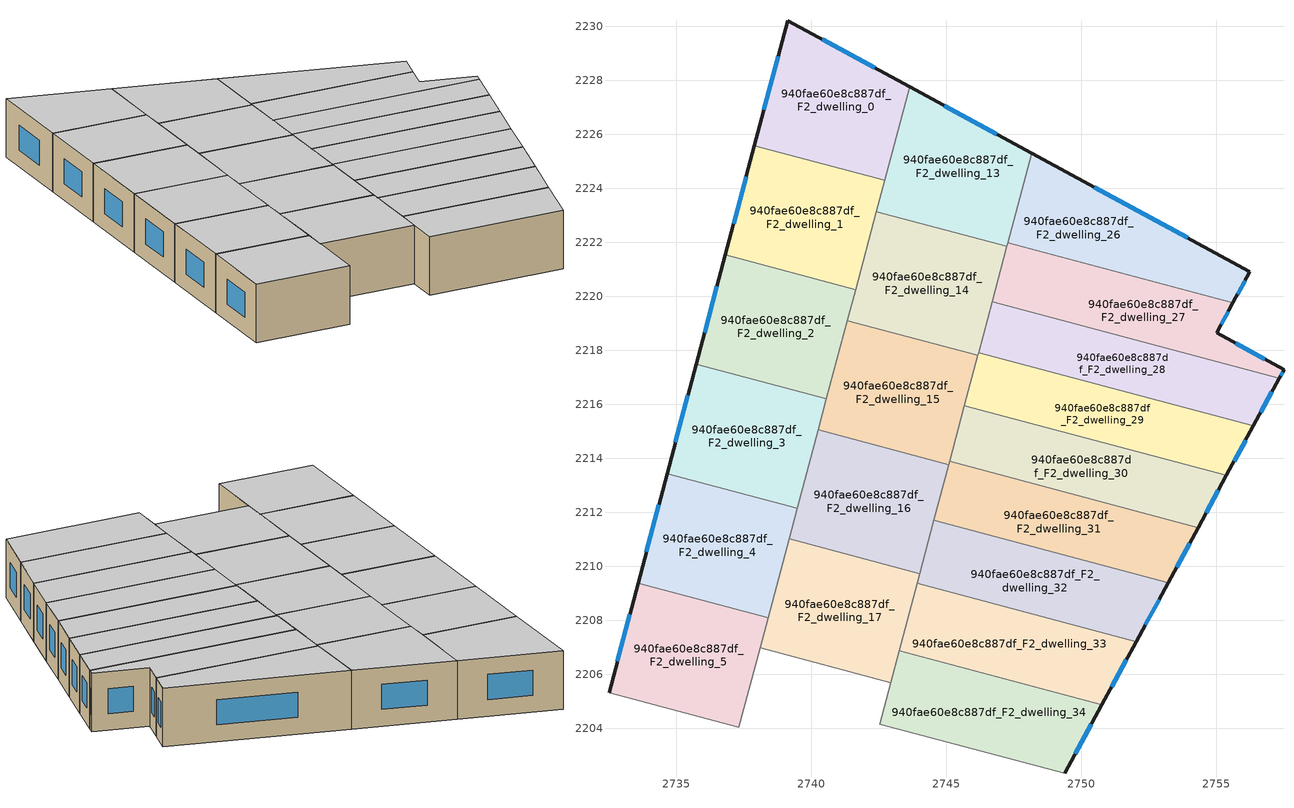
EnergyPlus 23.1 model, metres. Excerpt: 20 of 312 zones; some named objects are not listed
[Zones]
940fae60e8c887df_F2_dwelling_0
 floor to 940fae60e8c887df_F1_dwelling_0 (EU_floor_Construction): 2743.64,2227.75 2742.71,2224.29 2737.89,2225.58 2739.12,2230.21 z6
 wall outside (EU_wall_Construction): 2743.64,2227.75 2739.12,2230.21 2737.89,2225.58 z6:9
 wall to 940fae60e8c887df_F2_dwelling_1 (EU_wall_Construction): 2737.89,2225.58 2742.71,2224.29 z6:9
 wall to 940fae60e8c887df_F2_dwelling_13 (EU_wall_Construction): 2742.71,2224.29 2743.64,2227.75 z6:9
 window (EU_Window_Construction): 2738.76,2228.89 2738.24,2226.9 / 2742.34,2228.46 2740.41,2229.51 z6.86:8.14
 ceiling to 940fae60e8c887df_F3_dwelling_0 (EU_floor_Construction): 2742.71,2224.29 2743.64,2227.75 2739.12,2230.21 2737.89,2225.58 z9
940fae60e8c887df_F2_dwelling_1
 floor to 940fae60e8c887df_F1_dwelling_1 (EU_floor_Construction): 2742.71,2224.29 2741.64,2220.25 2736.81,2221.53 2737.89,2225.58 z6
 wall outside (EU_wall_Construction): 2737.89,2225.58 2736.81,2221.53 z6:9
 wall to 940fae60e8c887df_F2_dwelling_2 (EU_wall_Construction): 2736.81,2221.53 2741.64,2220.25 z6:9
 wall to 940fae60e8c887df_F2_dwelling_14 (EU_wall_Construction): 2741.64,2220.25 2742.4,2223.13 z6:9
 wall to 940fae60e8c887df_F2_dwelling_13 (EU_wall_Construction): 2742.4,2223.13 2742.71,2224.29 z6:9
 window (EU_Window_Construction): 2737.58,2224.42 2737.12,2222.69 z6.86:8.14
 ceiling to 940fae60e8c887df_F3_dwelling_1 (EU_floor_Construction): 2741.64,2220.25 2742.71,2224.29 2737.89,2225.58 2736.81,2221.53 z9
940fae60e8c887df_F2_dwelling_13
 floor to 940fae60e8c887df_F1_dwelling_13 (EU_floor_Construction): 2748.16,2225.3 2747.24,2221.84 2742.4,2223.13 2743.64,2227.75 z6
 wall outside (EU_wall_Construction): 2748.16,2225.3 2743.64,2227.75 z6:9
 wall to 940fae60e8c887df_F2_dwelling_14 (EU_wall_Construction): 2742.4,2223.13 2747.24,2221.84 z6:9
 wall to 940fae60e8c887df_F2_dwelling_26 (EU_wall_Construction): 2747.27,2221.97 2748.16,2225.3 z6:9
 wall to 940fae60e8c887df_F2_dwelling_27 (EU_wall_Construction): 2747.24,2221.84 2747.27,2221.97 z6:9
 window (EU_Window_Construction): 2746.87,2226 2744.93,2227.05 z6.86:8.14
 ceiling to 940fae60e8c887df_F3_dwelling_13 (EU_floor_Construction): 2747.24,2221.84 2748.16,2225.3 2743.64,2227.75 2742.4,2223.13 z9
940fae60e8c887df_F2_dwelling_14
 floor to 940fae60e8c887df_F1_dwelling_14 (EU_floor_Construction): 2747.24,2221.84 2746.16,2217.8 2741.33,2219.09 2742.4,2223.13 z6
 wall to 940fae60e8c887df_F2_dwelling_15 (EU_wall_Construction): 2741.33,2219.09 2746.16,2217.8 z6:9
 wall to 940fae60e8c887df_F2_dwelling_27 (EU_wall_Construction): 2746.69,2219.79 2747.24,2221.84 z6:9
 wall to 940fae60e8c887df_F2_dwelling_28 (EU_wall_Construction): 2746.19,2217.91 2746.69,2219.78 z6:9
 wall to 940fae60e8c887df_F2_dwelling_2 (EU_wall_Construction): 2741.64,2220.24 2741.33,2219.09 z6:9
 wall to 940fae60e8c887df_F2_dwelling_29 (EU_wall_Construction): 2746.16,2217.8 2746.19,2217.91 z6:9
 ceiling to 940fae60e8c887df_F3_dwelling_14 (EU_floor_Construction): 2746.16,2217.8 2747.24,2221.84 2742.4,2223.13 2741.33,2219.09 z9
940fae60e8c887df_F2_dwelling_15
 floor to 940fae60e8c887df_F1_dwelling_15 (EU_floor_Construction): 2746.16,2217.8 2745.09,2213.76 2740.25,2215.05 2741.33,2219.09 z6
 wall to 940fae60e8c887df_F2_dwelling_16 (EU_wall_Construction): 2740.25,2215.05 2745.09,2213.76 z6:9
 wall to 940fae60e8c887df_F2_dwelling_2 (EU_wall_Construction): 2741.33,2219.09 2740.56,2216.2 z6:9
 wall to 940fae60e8c887df_F2_dwelling_30 (EU_wall_Construction): 2745.12,2213.88 2745.67,2215.94 z6:9
 wall to 940fae60e8c887df_F2_dwelling_29 (EU_wall_Construction): 2745.67,2215.94 2746.16,2217.8 z6:9
 wall to 940fae60e8c887df_F2_dwelling_3 (EU_wall_Construction): 2740.56,2216.2 2740.25,2215.05 z6:9
 wall to 940fae60e8c887df_F2_dwelling_31 (EU_wall_Construction): 2745.09,2213.76 2745.12,2213.88 z6:9
 ceiling to 940fae60e8c887df_F3_dwelling_15 (EU_floor_Construction): 2745.09,2213.76 2746.16,2217.8 2741.33,2219.09 2740.25,2215.05 z9
940fae60e8c887df_F2_dwelling_16
 floor to 940fae60e8c887df_F1_dwelling_16 (EU_floor_Construction): 2745.09,2213.76 2744.01,2209.72 2739.18,2211.01 2740.25,2215.05 z6
 wall to 940fae60e8c887df_F2_dwelling_17 (EU_wall_Construction): 2739.18,2211.01 2744.01,2209.72 z6:9
 wall to 940fae60e8c887df_F2_dwelling_3 (EU_wall_Construction): 2740.25,2215.05 2739.48,2212.14 z6:9
 wall to 940fae60e8c887df_F2_dwelling_31 (EU_wall_Construction): 2744.54,2211.69 2745.09,2213.76 z6:9
 wall to 940fae60e8c887df_F2_dwelling_32 (EU_wall_Construction): 2744.01,2209.72 2744.54,2211.69 z6:9
 wall to 940fae60e8c887df_F2_dwelling_4 (EU_wall_Construction): 2739.48,2212.14 2739.18,2211.01 z6:9
 ceiling to 940fae60e8c887df_F3_dwelling_16 (EU_floor_Construction): 2744.01,2209.72 2745.09,2213.76 2740.25,2215.05 2739.18,2211.01 z9
940fae60e8c887df_F2_dwelling_17
 floor to 940fae60e8c887df_F1_dwelling_17 (EU_floor_Construction): 2744.01,2209.72 2742.94,2205.69 2738.1,2206.97 2739.18,2211.01 z6
 wall to 940fae60e8c887df_F2_dwelling_18 (EU_wall_Construction): 2738.1,2206.97 2742.94,2205.69 z6:9
 wall to 940fae60e8c887df_F2_dwelling_4 (EU_wall_Construction): 2739.18,2211.01 2738.4,2208.09 z6:9
 wall to 940fae60e8c887df_F2_dwelling_33 (EU_wall_Construction): 2743.25,2206.87 2743.92,2209.37 z6:9
 wall to 940fae60e8c887df_F2_dwelling_5 (EU_wall_Construction): 2738.4,2208.09 2738.1,2206.97 z6:9
 wall to 940fae60e8c887df_F2_dwelling_32 (EU_wall_Construction): 2743.92,2209.37 2744.01,2209.72 z6:9
 wall to 940fae60e8c887df_F2_dwelling_34 (EU_wall_Construction): 2742.94,2205.69 2743.25,2206.87 z6:9
 ceiling to 940fae60e8c887df_F3_dwelling_17 (EU_floor_Construction): 2742.94,2205.69 2744.01,2209.72 2739.18,2211.01 2738.1,2206.97 z9
940fae60e8c887df_F2_dwelling_2
 floor to 940fae60e8c887df_F1_dwelling_2 (EU_floor_Construction): 2741.64,2220.25 2740.56,2216.2 2735.73,2217.48 2736.81,2221.53 z6
 wall outside (EU_wall_Construction): 2736.81,2221.53 2735.73,2217.48 z6:9
 wall to 940fae60e8c887df_F2_dwelling_3 (EU_wall_Construction): 2735.73,2217.48 2740.56,2216.2 z6:9
 window (EU_Window_Construction): 2736.5,2220.37 2736.04,2218.64 z6.86:8.14
 ceiling to 940fae60e8c887df_F3_dwelling_2 (EU_floor_Construction): 2740.56,2216.2 2741.64,2220.25 2736.81,2221.53 2735.73,2217.48 z9
940fae60e8c887df_F2_dwelling_26
 floor to 940fae60e8c887df_F1_dwelling_26 (EU_floor_Construction): 2756.24,2220.9 2755.61,2219.75 2747.27,2221.97 2748.16,2225.3 z6
 wall outside (EU_wall_Construction): 2755.61,2219.75 2756.24,2220.9 2748.16,2225.3 z6:9
 wall to 940fae60e8c887df_F2_dwelling_27 (EU_wall_Construction): 2747.27,2221.97 2755.61,2219.75 z6:9
 window (EU_Window_Construction): 2753.93,2222.16 2750.47,2224.04 / 2755.79,2220.08 2756.06,2220.57 z6.86:8.14
 ceiling to 940fae60e8c887df_F3_dwelling_26 (EU_floor_Construction): 2755.61,2219.75 2756.24,2220.9 2748.16,2225.3 2747.27,2221.97 z9
940fae60e8c887df_F2_dwelling_27
 floor to 940fae60e8c887df_F1_dwelling_27 (EU_floor_Construction): 2755.61,2219.75 2755.01,2218.64 2757.51,2217.28 2757.33,2216.95 2746.69,2219.79 2747.27,2221.97 z6
 wall outside (EU_wall_Construction): 2757.33,2216.95 2757.51,2217.28 2755.01,2218.64 2755.61,2219.75 z6:9
 wall to 940fae60e8c887df_F2_dwelling_28 (EU_wall_Construction): 2746.69,2219.79 2757.33,2216.95 z6:9
 window (EU_Window_Construction): 2755.18,2218.96 2755.44,2219.43 / 2756.79,2217.67 2755.72,2218.25 / 2757.38,2217.05 2757.45,2217.19 z6.86:8.14
 ceiling to 940fae60e8c887df_F3_dwelling_27 (EU_floor_Construction): 2757.33,2216.95 2757.51,2217.28 2755.01,2218.64 2755.61,2219.75 2747.27,2221.97 2746.69,2219.79 z9
940fae60e8c887df_F2_dwelling_28
 floor to 940fae60e8c887df_F1_dwelling_28 (EU_floor_Construction): 2757.33,2216.95 2756.37,2215.2 2746.19,2217.91 2746.69,2219.79 z6
 wall outside (EU_wall_Construction): 2756.37,2215.2 2757.33,2216.95 z6:9
 wall to 940fae60e8c887df_F2_dwelling_29 (EU_wall_Construction): 2746.19,2217.91 2756.37,2215.2 z6:9
 window (EU_Window_Construction): 2756.65,2215.7 2757.05,2216.45 z6.86:8.14
 ceiling to 940fae60e8c887df_F3_dwelling_28 (EU_floor_Construction): 2756.37,2215.2 2757.33,2216.95 2746.69,2219.79 2746.19,2217.91 z9
940fae60e8c887df_F2_dwelling_29
 floor to 940fae60e8c887df_F1_dwelling_29 (EU_floor_Construction): 2756.37,2215.2 2755.38,2213.36 2745.67,2215.94 2746.19,2217.91 z6
 wall outside (EU_wall_Construction): 2755.38,2213.36 2756.37,2215.2 z6:9
 wall to 940fae60e8c887df_F2_dwelling_30 (EU_wall_Construction): 2745.67,2215.94 2755.38,2213.36 z6:9
 window (EU_Window_Construction): 2755.66,2213.88 2756.09,2214.67 z6.86:8.14
 ceiling to 940fae60e8c887df_F3_dwelling_29 (EU_floor_Construction): 2755.38,2213.36 2756.37,2215.2 2746.19,2217.91 2745.67,2215.94 z9
940fae60e8c887df_F2_dwelling_3
 floor to 940fae60e8c887df_F1_dwelling_3 (EU_floor_Construction): 2740.56,2216.2 2739.48,2212.14 2734.66,2213.43 2735.73,2217.48 z6
 wall outside (EU_wall_Construction): 2735.73,2217.48 2734.66,2213.43 z6:9
 wall to 940fae60e8c887df_F2_dwelling_4 (EU_wall_Construction): 2734.66,2213.43 2739.48,2212.14 z6:9
 window (EU_Window_Construction): 2735.43,2216.32 2734.97,2214.58 z6.86:8.14
 ceiling to 940fae60e8c887df_F3_dwelling_3 (EU_floor_Construction): 2739.48,2212.14 2740.56,2216.2 2735.73,2217.48 2734.66,2213.43 z9
940fae60e8c887df_F2_dwelling_30
 floor to 940fae60e8c887df_F1_dwelling_30 (EU_floor_Construction): 2755.38,2213.36 2754.33,2211.43 2745.12,2213.88 2745.67,2215.94 z6
 wall outside (EU_wall_Construction): 2754.33,2211.43 2755.38,2213.36 z6:9
 wall to 940fae60e8c887df_F2_dwelling_31 (EU_wall_Construction): 2745.12,2213.88 2754.33,2211.43 z6:9
 window (EU_Window_Construction): 2754.62,2211.98 2755.08,2212.81 z6.86:8.14
 ceiling to 940fae60e8c887df_F3_dwelling_30 (EU_floor_Construction): 2754.33,2211.43 2755.38,2213.36 2745.67,2215.94 2745.12,2213.88 z9
940fae60e8c887df_F2_dwelling_31
 floor to 940fae60e8c887df_F1_dwelling_31 (EU_floor_Construction): 2754.33,2211.43 2753.21,2209.38 2744.54,2211.69 2745.12,2213.88 z6
 wall outside (EU_wall_Construction): 2753.21,2209.38 2754.33,2211.43 z6:9
 wall to 940fae60e8c887df_F2_dwelling_32 (EU_wall_Construction): 2744.54,2211.69 2753.21,2209.38 z6:9
 window (EU_Window_Construction): 2753.53,2209.97 2754.01,2210.84 z6.86:8.14
 ceiling to 940fae60e8c887df_F3_dwelling_31 (EU_floor_Construction): 2753.21,2209.38 2754.33,2211.43 2745.12,2213.88 2744.54,2211.69 z9
940fae60e8c887df_F2_dwelling_32
 floor to 940fae60e8c887df_F1_dwelling_32 (EU_floor_Construction): 2753.21,2209.38 2752.03,2207.21 2743.92,2209.37 2744.54,2211.69 z6
 wall outside (EU_wall_Construction): 2752.03,2207.21 2753.21,2209.38 z6:9
 wall to 940fae60e8c887df_F2_dwelling_33 (EU_wall_Construction): 2743.92,2209.37 2752.03,2207.21 z6:9
 window (EU_Window_Construction): 2752.37,2207.83 2752.88,2208.76 z6.86:8.14
 ceiling to 940fae60e8c887df_F3_dwelling_32 (EU_floor_Construction): 2752.03,2207.21 2753.21,2209.38 2744.54,2211.69 2743.92,2209.37 z9
940fae60e8c887df_F2_dwelling_33
 floor to 940fae60e8c887df_F1_dwelling_33 (EU_floor_Construction): 2752.03,2207.21 2750.76,2204.87 2743.25,2206.87 2743.92,2209.37 z6
 wall outside (EU_wall_Construction): 2750.76,2204.87 2752.03,2207.21 z6:9
 wall to 940fae60e8c887df_F2_dwelling_34 (EU_wall_Construction): 2743.25,2206.87 2750.76,2204.87 z6:9
 window (EU_Window_Construction): 2751.12,2205.53 2751.67,2206.54 z6.86:8.14
 ceiling to 940fae60e8c887df_F3_dwelling_33 (EU_floor_Construction): 2750.76,2204.87 2752.03,2207.21 2743.92,2209.37 2743.25,2206.87 z9
940fae60e8c887df_F2_dwelling_34
 floor to 940fae60e8c887df_F1_dwelling_34 (EU_floor_Construction): 2750.76,2204.87 2749.38,2202.32 2742.53,2204.15 2743.25,2206.87 z6
 wall outside (EU_wall_Construction): 2749.38,2202.32 2750.76,2204.87 z6:9
 wall to 940fae60e8c887df_F2_dwelling_35 (EU_wall_Construction): 2742.53,2204.15 2749.38,2202.32 z6:9
 wall to 940fae60e8c887df_F2_dwelling_18 (EU_wall_Construction): 2742.94,2205.69 2742.53,2204.15 z6:9
 window (EU_Window_Construction): 2749.77,2203.05 2750.37,2204.14 z6.86:8.14
 ceiling to 940fae60e8c887df_F3_dwelling_34 (EU_floor_Construction): 2749.38,2202.32 2750.76,2204.87 2743.25,2206.87 2742.53,2204.15 z9
940fae60e8c887df_F2_dwelling_4
 floor to 940fae60e8c887df_F1_dwelling_4 (EU_floor_Construction): 2739.48,2212.14 2738.4,2208.09 2733.58,2209.37 2734.66,2213.43 z6
 wall outside (EU_wall_Construction): 2734.66,2213.43 2733.58,2209.37 z6:9
 wall to 940fae60e8c887df_F2_dwelling_5 (EU_wall_Construction): 2733.58,2209.37 2738.4,2208.09 z6:9
 window (EU_Window_Construction): 2734.35,2212.27 2733.89,2210.53 z6.86:8.14
 ceiling to 940fae60e8c887df_F3_dwelling_4 (EU_floor_Construction): 2738.4,2208.09 2739.48,2212.14 2734.66,2213.43 2733.58,2209.37 z9
940fae60e8c887df_F2_dwelling_5
 floor to 940fae60e8c887df_F1_dwelling_5 (EU_floor_Construction): 2738.4,2208.09 2737.32,2204.03 2732.5,2205.31 2733.58,2209.37 z6
 wall outside (EU_wall_Construction): 2733.58,2209.37 2732.5,2205.31 z6:9
 wall to 940fae60e8c887df_F2_dwelling_6 (EU_wall_Construction): 2732.5,2205.31 2737.32,2204.03 z6:9
 wall to 940fae60e8c887df_F2_dwelling_18 (EU_wall_Construction): 2737.32,2204.03 2738.1,2206.97 z6:9
 window (EU_Window_Construction): 2733.27,2208.21 2732.81,2206.47 z6.86:8.14
 ceiling to 940fae60e8c887df_F3_dwelling_5 (EU_floor_Construction): 2737.32,2204.03 2738.4,2208.09 2733.58,2209.37 2732.5,2205.31 z9
[Building]
EU S2 Campaign: North Axis=0; Terrain=City; Solar Distribution=FullExterior
[Site:Location]
Helsinki-Vantaa.AP: Latitude=60.317; Longitude=24.963; Time Zone=2; Elevation=54.6
[SizingPeriod:WeatherFileDays]
AnnualSizingPeriod: Begin Month=1; Begin Day of Month=1; End Month=12; End Day of Month=31; Day of Week for Start Day=Monday; Use Weather File Daylight Saving Period=No; Use Weather File Rain and Snow Indicators=No
[MATERIAL]
EU_InternalMass_Material: Roughness=MediumRough; Thickness=0.1; Conductivity=1; Density=1800; Specific Heat=900; Thermal Absorptance=0.9; Solar Absorptance=0.7; Visible Absorptance=0.7
[MATERIAL:NOMASS] Roughness=MediumRough; Thermal Absorptance=0.9; Solar Absorptance=0.7; Visible Absorptance=0.7
Name | Thermal Resistance
EU_wall_NoMass | 5.91765
EU_floor_NoMass | 6.2875
[WINDOWMATERIAL:SIMPLEGLAZINGSYSTEM]
EU_Window_SimpleGlazing: UFactor=0.994035; Solar Heat Gain Coefficient=0.7; Visible Transmittance=0.7
[CONSTRUCTION]
EU_wall_Construction: EU_wall_NoMass
EU_floor_Construction: EU_floor_NoMass
EU_Window_Construction: EU_Window_SimpleGlazing
EU_InternalMass_Construction: EU_InternalMass_Material
[ZONE] Type=1; Multiplier=1; Ceiling Height=autocalculate; Floor Area=autocalculate; Part of Total Floor Area=Yes
Name | Volume
940fae60e8c887df_F2_dwelling_0; 940fae60e8c887df_F2_dwelling_34 | 62.7524
940fae60e8c887df_F2_dwelling_1; 940fae60e8c887df_F2_dwelling_17 | 62.759
940fae60e8c887df_F2_dwelling_13 | 62.7554
940fae60e8c887df_F2_dwelling_14 | 62.7649
940fae60e8c887df_F2_dwelling_15 | 62.7598
940fae60e8c887df_F2_dwelling_16; 940fae60e8c887df_F2_dwelling_26 | 62.7605
940fae60e8c887df_F2_dwelling_2 | 62.7495
940fae60e8c887df_F2_dwelling_27; 940fae60e8c887df_F2_dwelling_3; 940fae60e8c887df_F2_dwelling_31 | 62.7539
940fae60e8c887df_F2_dwelling_28 | 62.7642
940fae60e8c887df_F2_dwelling_29 | 62.748
940fae60e8c887df_F2_dwelling_30 | 62.7664
940fae60e8c887df_F2_dwelling_32 | 62.7466
940fae60e8c887df_F2_dwelling_33 | 62.7678
940fae60e8c887df_F2_dwelling_4 | 62.7568
940fae60e8c887df_F2_dwelling_5 | 62.7583
[INTERNALMASS] Construction=EU_InternalMass_Construction
Name | Zone or ZoneList | Surface Area
940fae60e8c887df_F2_dwelling_0_EU_InternalMass | 940fae60e8c887df_F2_dwelling_0 | 20.9173
940fae60e8c887df_F2_dwelling_1_EU_InternalMass | 940fae60e8c887df_F2_dwelling_1 | 20.9199
940fae60e8c887df_F2_dwelling_2_EU_InternalMass | 940fae60e8c887df_F2_dwelling_2 | 20.916
940fae60e8c887df_F2_dwelling_3_EU_InternalMass | 940fae60e8c887df_F2_dwelling_3 | 20.918
940fae60e8c887df_F2_dwelling_4_EU_InternalMass | 940fae60e8c887df_F2_dwelling_4 | 20.9187
940fae60e8c887df_F2_dwelling_5_EU_InternalMass | 940fae60e8c887df_F2_dwelling_5 | 20.9196
940fae60e8c887df_F2_dwelling_13_EU_InternalMass | 940fae60e8c887df_F2_dwelling_13 | 20.919
940fae60e8c887df_F2_dwelling_14_EU_InternalMass | 940fae60e8c887df_F2_dwelling_14 | 20.9217
940fae60e8c887df_F2_dwelling_15_EU_InternalMass | 940fae60e8c887df_F2_dwelling_15 | 20.9199
940fae60e8c887df_F2_dwelling_16_EU_InternalMass | 940fae60e8c887df_F2_dwelling_16 | 20.9199
940fae60e8c887df_F2_dwelling_17_EU_InternalMass | 940fae60e8c887df_F2_dwelling_17 | 20.9199
940fae60e8c887df_F2_dwelling_26_EU_InternalMass | 940fae60e8c887df_F2_dwelling_26 | 20.9201
940fae60e8c887df_F2_dwelling_27_EU_InternalMass | 940fae60e8c887df_F2_dwelling_27 | 20.9179
940fae60e8c887df_F2_dwelling_28_EU_InternalMass | 940fae60e8c887df_F2_dwelling_28 | 20.921
940fae60e8c887df_F2_dwelling_29_EU_InternalMass | 940fae60e8c887df_F2_dwelling_29 | 20.9164
940fae60e8c887df_F2_dwelling_30_EU_InternalMass | 940fae60e8c887df_F2_dwelling_30 | 20.9221
940fae60e8c887df_F2_dwelling_31_EU_InternalMass | 940fae60e8c887df_F2_dwelling_31 | 20.9178
940fae60e8c887df_F2_dwelling_32_EU_InternalMass | 940fae60e8c887df_F2_dwelling_32 | 20.9155
940fae60e8c887df_F2_dwelling_33_EU_InternalMass | 940fae60e8c887df_F2_dwelling_33 | 20.9227
940fae60e8c887df_F2_dwelling_34_EU_InternalMass | 940fae60e8c887df_F2_dwelling_34 | 20.9175
[OTHEREQUIPMENT] Fuel Type=Electricity; Design Level Calculation Method=Watts/Area; Power per Zone Floor Area=1; Fraction Latent=0; Fraction Radiant=0; Fraction Lost=0; Carbon Dioxide Generation Rate=0; EndUse Subcategory=EU_Step8_InternalGains
Name | Zone or ZoneList or Space or SpaceList | Schedule
EU_Step8_InternalGain_940fae60e8c887df_F2_dwelling_0_f000 | 940fae60e8c887df_F2_dwelling_0 | EU_Step8_GainSchedule_940fae60e8c887df_F2_dwelling_0_f000
EU_Step8_InternalGain_940fae60e8c887df_F2_dwelling_1_f000 | 940fae60e8c887df_F2_dwelling_1 | EU_Step8_GainSchedule_940fae60e8c887df_F2_dwelling_1_f000
EU_Step8_InternalGain_940fae60e8c887df_F2_dwelling_2_f000 | 940fae60e8c887df_F2_dwelling_2 | EU_Step8_GainSchedule_940fae60e8c887df_F2_dwelling_2_f000
EU_Step8_InternalGain_940fae60e8c887df_F2_dwelling_3_f000 | 940fae60e8c887df_F2_dwelling_3 | EU_Step8_GainSchedule_940fae60e8c887df_F2_dwelling_3_f000
EU_Step8_InternalGain_940fae60e8c887df_F2_dwelling_4_f000 | 940fae60e8c887df_F2_dwelling_4 | EU_Step8_GainSchedule_940fae60e8c887df_F2_dwelling_4_f000
EU_Step8_InternalGain_940fae60e8c887df_F2_dwelling_5_f000 | 940fae60e8c887df_F2_dwelling_5 | EU_Step8_GainSchedule_940fae60e8c887df_F2_dwelling_5_f000
EU_Step8_InternalGain_940fae60e8c887df_F2_dwelling_13_f000 | 940fae60e8c887df_F2_dwelling_13 | EU_Step8_GainSchedule_940fae60e8c887df_F2_dwelling_13_f000
EU_Step8_InternalGain_940fae60e8c887df_F2_dwelling_14_f000 | 940fae60e8c887df_F2_dwelling_14 | EU_Step8_GainSchedule_940fae60e8c887df_F2_dwelling_14_f000
EU_Step8_InternalGain_940fae60e8c887df_F2_dwelling_15_f000 | 940fae60e8c887df_F2_dwelling_15 | EU_Step8_GainSchedule_940fae60e8c887df_F2_dwelling_15_f000
EU_Step8_InternalGain_940fae60e8c887df_F2_dwelling_16_f000 | 940fae60e8c887df_F2_dwelling_16 | EU_Step8_GainSchedule_940fae60e8c887df_F2_dwelling_16_f000
EU_Step8_InternalGain_940fae60e8c887df_F2_dwelling_17_f000 | 940fae60e8c887df_F2_dwelling_17 | EU_Step8_GainSchedule_940fae60e8c887df_F2_dwelling_17_f000
EU_Step8_InternalGain_940fae60e8c887df_F2_dwelling_26_f000 | 940fae60e8c887df_F2_dwelling_26 | EU_Step8_GainSchedule_940fae60e8c887df_F2_dwelling_26_f000
EU_Step8_InternalGain_940fae60e8c887df_F2_dwelling_27_f000 | 940fae60e8c887df_F2_dwelling_27 | EU_Step8_GainSchedule_940fae60e8c887df_F2_dwelling_27_f000
EU_Step8_InternalGain_940fae60e8c887df_F2_dwelling_28_f000 | 940fae60e8c887df_F2_dwelling_28 | EU_Step8_GainSchedule_940fae60e8c887df_F2_dwelling_28_f000
EU_Step8_InternalGain_940fae60e8c887df_F2_dwelling_29_f000 | 940fae60e8c887df_F2_dwelling_29 | EU_Step8_GainSchedule_940fae60e8c887df_F2_dwelling_29_f000
EU_Step8_InternalGain_940fae60e8c887df_F2_dwelling_30_f000 | 940fae60e8c887df_F2_dwelling_30 | EU_Step8_GainSchedule_940fae60e8c887df_F2_dwelling_30_f000
EU_Step8_InternalGain_940fae60e8c887df_F2_dwelling_31_f000 | 940fae60e8c887df_F2_dwelling_31 | EU_Step8_GainSchedule_940fae60e8c887df_F2_dwelling_31_f000
EU_Step8_InternalGain_940fae60e8c887df_F2_dwelling_32_f000 | 940fae60e8c887df_F2_dwelling_32 | EU_Step8_GainSchedule_940fae60e8c887df_F2_dwelling_32_f000
EU_Step8_InternalGain_940fae60e8c887df_F2_dwelling_33_f000 | 940fae60e8c887df_F2_dwelling_33 | EU_Step8_GainSchedule_940fae60e8c887df_F2_dwelling_33_f000
EU_Step8_InternalGain_940fae60e8c887df_F2_dwelling_34_f000 | 940fae60e8c887df_F2_dwelling_34 | EU_Step8_GainSchedule_940fae60e8c887df_F2_dwelling_34_f000
[ZONEVENTILATION:DESIGNFLOWRATE] Schedule=EU_AlwaysOn; Design Flow Rate Calculation Method=AirChanges/Hour; Air Changes per Hour=0.596421; Ventilation Type=Natural; Fan Pressure Rise=0; Fan Total Efficiency=1; Constant Term Coefficient=1; Temperature Term Coefficient=0; Velocity Term Coefficient=0; Velocity Squared Term Coefficient=0; Minimum Indoor Temperature=-100; Maximum Indoor Temperature=100; Delta Temperature=-100; Minimum Outdoor Temperature=-100; Maximum Outdoor Temperature=100; Maximum Wind Speed=40
Name | Zone or ZoneList or Space or SpaceList
EU_ConstantAir_940fae60e8c887df_F2_dwelling_0 | 940fae60e8c887df_F2_dwelling_0
EU_ConstantAir_940fae60e8c887df_F2_dwelling_1 | 940fae60e8c887df_F2_dwelling_1
EU_ConstantAir_940fae60e8c887df_F2_dwelling_2 | 940fae60e8c887df_F2_dwelling_2
EU_ConstantAir_940fae60e8c887df_F2_dwelling_3 | 940fae60e8c887df_F2_dwelling_3
EU_ConstantAir_940fae60e8c887df_F2_dwelling_4 | 940fae60e8c887df_F2_dwelling_4
EU_ConstantAir_940fae60e8c887df_F2_dwelling_5 | 940fae60e8c887df_F2_dwelling_5
EU_ConstantAir_940fae60e8c887df_F2_dwelling_13 | 940fae60e8c887df_F2_dwelling_13
EU_ConstantAir_940fae60e8c887df_F2_dwelling_14 | 940fae60e8c887df_F2_dwelling_14
EU_ConstantAir_940fae60e8c887df_F2_dwelling_15 | 940fae60e8c887df_F2_dwelling_15
EU_ConstantAir_940fae60e8c887df_F2_dwelling_16 | 940fae60e8c887df_F2_dwelling_16
EU_ConstantAir_940fae60e8c887df_F2_dwelling_17 | 940fae60e8c887df_F2_dwelling_17
EU_ConstantAir_940fae60e8c887df_F2_dwelling_26 | 940fae60e8c887df_F2_dwelling_26
EU_ConstantAir_940fae60e8c887df_F2_dwelling_27 | 940fae60e8c887df_F2_dwelling_27
EU_ConstantAir_940fae60e8c887df_F2_dwelling_28 | 940fae60e8c887df_F2_dwelling_28
EU_ConstantAir_940fae60e8c887df_F2_dwelling_29 | 940fae60e8c887df_F2_dwelling_29
EU_ConstantAir_940fae60e8c887df_F2_dwelling_30 | 940fae60e8c887df_F2_dwelling_30
EU_ConstantAir_940fae60e8c887df_F2_dwelling_31 | 940fae60e8c887df_F2_dwelling_31
EU_ConstantAir_940fae60e8c887df_F2_dwelling_32 | 940fae60e8c887df_F2_dwelling_32
EU_ConstantAir_940fae60e8c887df_F2_dwelling_33 | 940fae60e8c887df_F2_dwelling_33
EU_ConstantAir_940fae60e8c887df_F2_dwelling_34 | 940fae60e8c887df_F2_dwelling_34
[HVACTEMPLATE:ZONE:IDEALLOADSAIRSYSTEM] System Availability Schedule=EU_AlwaysOn; Maximum Heating Supply Air Temperature=50; Minimum Cooling Supply Air Temperature=13; Maximum Heating Supply Air Humidity Ratio=0.0156; Minimum Cooling Supply Air Humidity Ratio=0.0077; Heating Limit=NoLimit; Cooling Limit=NoLimit; Heating Availability Schedule=EU_AlwaysOn; Cooling Availability Schedule=EU_CoolingOff; Dehumidification Control Type=ConstantSensibleHeatRatio; Cooling Sensible Heat Ratio=0.7; Dehumidification Setpoint=60; Humidification Control Type=None; Humidification Setpoint=30; Outdoor Air Method=None; Outdoor Air Flow Rate per Person=0.00944; Outdoor Air Flow Rate per Zone Floor Area=0; Outdoor Air Flow Rate per Zone=0; Demand Controlled Ventilation Type=None; Outdoor Air Economizer Type=NoEconomizer; Heat Recovery Type=None; Sensible Heat Recovery Effectiveness=0.7; Latent Heat Recovery Effectiveness=0.65
Name | Template Thermostat
940fae60e8c887df_F2_dwelling_0 | EU_HeatOnly_940fae60e8c887df_F2_dwelling_0
940fae60e8c887df_F2_dwelling_1 | EU_HeatOnly_940fae60e8c887df_F2_dwelling_1
940fae60e8c887df_F2_dwelling_2 | EU_HeatOnly_940fae60e8c887df_F2_dwelling_2
940fae60e8c887df_F2_dwelling_3 | EU_HeatOnly_940fae60e8c887df_F2_dwelling_3
940fae60e8c887df_F2_dwelling_4 | EU_HeatOnly_940fae60e8c887df_F2_dwelling_4
940fae60e8c887df_F2_dwelling_5 | EU_HeatOnly_940fae60e8c887df_F2_dwelling_5
940fae60e8c887df_F2_dwelling_13 | EU_HeatOnly_940fae60e8c887df_F2_dwelling_13
940fae60e8c887df_F2_dwelling_14 | EU_HeatOnly_940fae60e8c887df_F2_dwelling_14
940fae60e8c887df_F2_dwelling_15 | EU_HeatOnly_940fae60e8c887df_F2_dwelling_15
940fae60e8c887df_F2_dwelling_16 | EU_HeatOnly_940fae60e8c887df_F2_dwelling_16
940fae60e8c887df_F2_dwelling_17 | EU_HeatOnly_940fae60e8c887df_F2_dwelling_17
940fae60e8c887df_F2_dwelling_26 | EU_HeatOnly_940fae60e8c887df_F2_dwelling_26
940fae60e8c887df_F2_dwelling_27 | EU_HeatOnly_940fae60e8c887df_F2_dwelling_27
940fae60e8c887df_F2_dwelling_28 | EU_HeatOnly_940fae60e8c887df_F2_dwelling_28
940fae60e8c887df_F2_dwelling_29 | EU_HeatOnly_940fae60e8c887df_F2_dwelling_29
940fae60e8c887df_F2_dwelling_30 | EU_HeatOnly_940fae60e8c887df_F2_dwelling_30
940fae60e8c887df_F2_dwelling_31 | EU_HeatOnly_940fae60e8c887df_F2_dwelling_31
940fae60e8c887df_F2_dwelling_32 | EU_HeatOnly_940fae60e8c887df_F2_dwelling_32
940fae60e8c887df_F2_dwelling_33 | EU_HeatOnly_940fae60e8c887df_F2_dwelling_33
940fae60e8c887df_F2_dwelling_34 | EU_HeatOnly_940fae60e8c887df_F2_dwelling_34
[SIZING:ZONE] Zone Cooling Design Supply Air Temperature Input Method=SupplyAirTemperature; Zone Cooling Design Supply Air Temperature=13; Zone Heating Design Supply Air Temperature Input Method=SupplyAirTemperature; Zone Heating Design Supply Air Temperature=50; Zone Cooling Design Supply Air Humidity Ratio=0.008; Zone Heating Design Supply Air Humidity Ratio=0.008; Cooling Design Air Flow Method=DesignDay; Cooling Design Air Flow Rate=0; Cooling Minimum Air Flow per Zone Floor Area=0.000762; Cooling Minimum Air Flow=0; Cooling Minimum Air Flow Fraction=0.2; Heating Design Air Flow Method=DesignDay; Heating Design Air Flow Rate=0; Heating Maximum Air Flow per Zone Floor Area=0.002032; Heating Maximum Air Flow=0.141576; Heating Maximum Air Flow Fraction=0.3; Account for Dedicated Outdoor Air System=No; Dedicated Outdoor Air System Control Strategy=NeutralSupplyAir; Dedicated Outdoor Air Low Setpoint Temperature for Design=autosize; Dedicated Outdoor Air High Setpoint Temperature for Design=autosize; Zone Load Sizing Method=Sensible Load Only No Latent Load; Zone Latent Cooling Design Supply Air Humidity Ratio Input Method=HumidityRatioDifference; Zone Cooling Design Supply Air Humidity Ratio Difference=0.005; Zone Latent Heating Design Supply Air Humidity Ratio Input Method=HumidityRatioDifference; Zone Humidification Design Supply Air Humidity Ratio Difference=0.005
940fae60e8c887df_F2_dwelling_0; 940fae60e8c887df_F2_dwelling_1; 940fae60e8c887df_F2_dwelling_2; 940fae60e8c887df_F2_dwelling_3; 940fae60e8c887df_F2_dwelling_4; 940fae60e8c887df_F2_dwelling_5; 940fae60e8c887df_F2_dwelling_13; 940fae60e8c887df_F2_dwelling_14; 940fae60e8c887df_F2_dwelling_15; 940fae60e8c887df_F2_dwelling_16; 940fae60e8c887df_F2_dwelling_17; 940fae60e8c887df_F2_dwelling_26; 940fae60e8c887df_F2_dwelling_27; 940fae60e8c887df_F2_dwelling_28; 940fae60e8c887df_F2_dwelling_29; 940fae60e8c887df_F2_dwelling_30; 940fae60e8c887df_F2_dwelling_31; 940fae60e8c887df_F2_dwelling_32; 940fae60e8c887df_F2_dwelling_33; 940fae60e8c887df_F2_dwelling_34
[SCHEDULE:CONSTANT]
Name | Hourly Value
EU_AlwaysOn | 1
EU_CoolingOff | 0
[SCHEDULE:FILE] Column Number=1; Rows to Skip at Top=0; Number of Hours of Data=8760; Column Separator=Comma; Interpolate to Timestep=No; Minutes per Item=60; Adjust Schedule for Daylight Savings=Yes
Name | File
EU_Step8_GainSchedule_940fae60e8c887df_F2_dwelling_0_f000 | ../../schedules/940fae60e8c887df/940fae60e8c887df_F2_dwelling_0_f000_gain.csv
EU_Step8_GainSchedule_940fae60e8c887df_F2_dwelling_1_f000 | ../../schedules/940fae60e8c887df/940fae60e8c887df_F2_dwelling_1_f000_gain.csv
EU_Step8_GainSchedule_940fae60e8c887df_F2_dwelling_2_f000 | ../../schedules/940fae60e8c887df/940fae60e8c887df_F2_dwelling_2_f000_gain.csv
EU_Step8_GainSchedule_940fae60e8c887df_F2_dwelling_3_f000 | ../../schedules/940fae60e8c887df/940fae60e8c887df_F2_dwelling_3_f000_gain.csv
EU_Step8_GainSchedule_940fae60e8c887df_F2_dwelling_4_f000 | ../../schedules/940fae60e8c887df/940fae60e8c887df_F2_dwelling_4_f000_gain.csv
EU_Step8_GainSchedule_940fae60e8c887df_F2_dwelling_5_f000 | ../../schedules/940fae60e8c887df/940fae60e8c887df_F2_dwelling_5_f000_gain.csv
EU_Step8_GainSchedule_940fae60e8c887df_F2_dwelling_13_f000 | ../../schedules/940fae60e8c887df/940fae60e8c887df_F2_dwelling_13_f000_gain.csv
EU_Step8_GainSchedule_940fae60e8c887df_F2_dwelling_14_f000 | ../../schedules/940fae60e8c887df/940fae60e8c887df_F2_dwelling_14_f000_gain.csv
EU_Step8_GainSchedule_940fae60e8c887df_F2_dwelling_15_f000 | ../../schedules/940fae60e8c887df/940fae60e8c887df_F2_dwelling_15_f000_gain.csv
EU_Step8_GainSchedule_940fae60e8c887df_F2_dwelling_16_f000 | ../../schedules/940fae60e8c887df/940fae60e8c887df_F2_dwelling_16_f000_gain.csv
EU_Step8_GainSchedule_940fae60e8c887df_F2_dwelling_17_f000 | ../../schedules/940fae60e8c887df/940fae60e8c887df_F2_dwelling_17_f000_gain.csv
EU_Step8_GainSchedule_940fae60e8c887df_F2_dwelling_26_f000 | ../../schedules/940fae60e8c887df/940fae60e8c887df_F2_dwelling_26_f000_gain.csv
EU_Step8_GainSchedule_940fae60e8c887df_F2_dwelling_27_f000 | ../../schedules/940fae60e8c887df/940fae60e8c887df_F2_dwelling_27_f000_gain.csv
EU_Step8_GainSchedule_940fae60e8c887df_F2_dwelling_28_f000 | ../../schedules/940fae60e8c887df/940fae60e8c887df_F2_dwelling_28_f000_gain.csv
EU_Step8_GainSchedule_940fae60e8c887df_F2_dwelling_29_f000 | ../../schedules/940fae60e8c887df/940fae60e8c887df_F2_dwelling_29_f000_gain.csv
EU_Step8_GainSchedule_940fae60e8c887df_F2_dwelling_30_f000 | ../../schedules/940fae60e8c887df/940fae60e8c887df_F2_dwelling_30_f000_gain.csv
EU_Step8_GainSchedule_940fae60e8c887df_F2_dwelling_31_f000 | ../../schedules/940fae60e8c887df/940fae60e8c887df_F2_dwelling_31_f000_gain.csv
EU_Step8_GainSchedule_940fae60e8c887df_F2_dwelling_32_f000 | ../../schedules/940fae60e8c887df/940fae60e8c887df_F2_dwelling_32_f000_gain.csv
EU_Step8_GainSchedule_940fae60e8c887df_F2_dwelling_33_f000 | ../../schedules/940fae60e8c887df/940fae60e8c887df_F2_dwelling_33_f000_gain.csv
EU_Step8_GainSchedule_940fae60e8c887df_F2_dwelling_34_f000 | ../../schedules/940fae60e8c887df/940fae60e8c887df_F2_dwelling_34_f000_gain.csv
